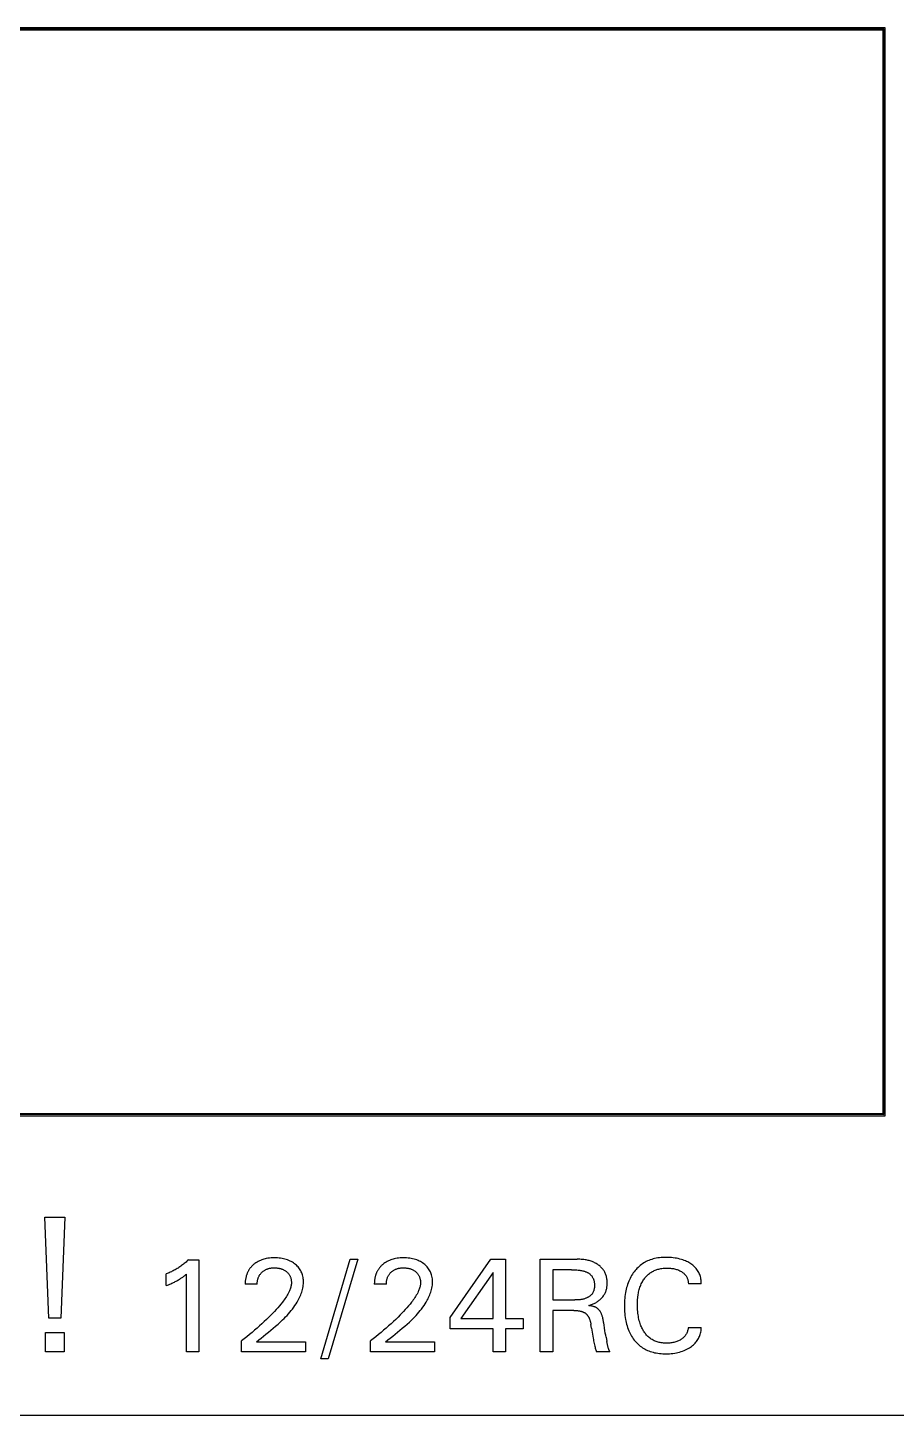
# Model space of a CAD drawing. Extents: x 0 to 420, y 0 to 297.
# Drawn here: x 156.51 to 177.11, y 186.17 to 219.07 of the extents above; entities that cross this region are included whole.
import ezdxf

# ---------------------------------------------------------------- set-up
doc = ezdxf.new("R2010")
doc.units = 0
doc.header["$LTSCALE"] = 23.1
doc.layers.add('10000_FRONT', color=7, linetype='CONTINUOUS')

msp = doc.modelspace()

# ---------------------------------------------------------------- linework, layer by layer
at = {"layer": '10000_FRONT', "color": 7, "linetype": 'CONTINUOUS'}
for p, q in [((176.848, 219.073), (143.848, 219.073)), ((143.877, 219.044), (176.819, 219.044)), ((143.898, 219.023), (176.798, 219.023)), ((176.798, 219.023), (176.819, 219.044)), ((176.798, 219.023), (176.798, 193.323)), ((176.819, 219.044), (176.819, 193.302)), ((176.848, 193.273), (176.848, 219.073)), ((143.848, 193.273), (176.848, 193.273)), ((176.819, 193.302), (143.877, 193.302)), ((176.798, 193.323), (143.898, 193.323)), ((176.798, 193.323), (176.819, 193.302)), ((157.01, 188.476), (156.915, 190.873)), ((156.915, 190.873), (157.391, 190.873)), ((157.391, 190.873), (157.296, 188.476)), ((160.305, 189.842), (160.286, 189.824)), ((160.325, 189.86), (160.305, 189.842)), ((160.325, 189.86), (160.574, 189.86)), ((160.574, 189.86), (160.574, 187.673)), ((162.007, 189.835), (161.978, 189.82)), ((162.034, 189.846), (162.007, 189.835)), ((162.061, 189.857), (162.034, 189.846)), ((162.088, 189.866), (162.061, 189.857)), ((162.115, 189.874), (162.088, 189.866)), ((162.143, 189.882), (162.115, 189.874)), ((162.171, 189.888), (162.143, 189.882)), ((162.209, 189.894), (162.171, 189.888)), ((162.247, 189.899), (162.209, 189.894)), ((162.285, 189.903), (162.247, 189.899)), ((162.323, 189.905), (162.285, 189.903)), ((162.361, 189.905), (162.323, 189.905)), ((162.398, 189.905), (162.361, 189.905)), ((162.435, 189.903), (162.398, 189.905)), ((162.472, 189.9), (162.435, 189.903)), ((162.509, 189.896), (162.472, 189.9)), ((162.546, 189.89), (162.509, 189.896)), ((162.579, 189.883), (162.546, 189.89)), ((162.612, 189.875), (162.579, 189.883)), ((162.644, 189.866), (162.612, 189.875)), ((162.675, 189.855), (162.644, 189.866)), ((162.707, 189.843), (162.675, 189.855)), ((162.735, 189.83), (162.707, 189.843)), ((163.462, 187.507), (164.162, 189.873)), ((164.339, 189.873), (163.639, 187.507)), ((164.162, 189.873), (164.339, 189.873)), ((165.07, 189.835), (165.04, 189.82)), ((165.096, 189.846), (165.07, 189.835)), ((165.123, 189.857), (165.096, 189.846)), ((165.15, 189.866), (165.123, 189.857)), ((165.177, 189.874), (165.15, 189.866)), ((165.205, 189.882), (165.177, 189.874)), ((165.233, 189.888), (165.205, 189.882)), ((165.271, 189.894), (165.233, 189.888)), ((165.309, 189.899), (165.271, 189.894)), ((165.347, 189.903), (165.309, 189.899)), ((165.385, 189.905), (165.347, 189.903)), ((165.423, 189.905), (165.385, 189.905)), ((165.46, 189.905), (165.423, 189.905)), ((165.498, 189.903), (165.46, 189.905)), ((165.535, 189.9), (165.498, 189.903)), ((165.572, 189.896), (165.535, 189.9)), ((165.608, 189.89), (165.572, 189.896)), ((165.641, 189.883), (165.608, 189.89)), ((165.674, 189.875), (165.641, 189.883)), ((165.706, 189.866), (165.674, 189.875)), ((165.738, 189.855), (165.706, 189.866)), ((165.769, 189.843), (165.738, 189.855)), ((165.798, 189.83), (165.769, 189.843)), ((166.53, 188.488), (167.5, 189.873)), ((167.5, 189.873), (167.848, 189.873)), ((167.848, 189.873), (167.848, 188.463)), ((168.666, 187.673), (168.666, 189.873)), ((168.666, 189.873), (169.542, 189.873)), ((169.574, 189.872), (169.542, 189.873)), ((169.606, 189.871), (169.574, 189.872)), ((169.638, 189.869), (169.606, 189.871)), ((169.669, 189.867), (169.638, 189.869)), ((169.701, 189.863), (169.669, 189.867)), ((169.732, 189.859), (169.701, 189.863)), ((169.756, 189.855), (169.732, 189.859)), ((169.78, 189.85), (169.756, 189.855)), ((169.804, 189.845), (169.78, 189.85)), ((169.827, 189.839), (169.804, 189.845)), ((169.851, 189.832), (169.827, 189.839)), ((171.247, 189.846), (171.215, 189.832)), ((171.279, 189.858), (171.247, 189.846)), ((171.312, 189.869), (171.279, 189.858)), ((171.345, 189.879), (171.312, 189.869)), ((171.382, 189.888), (171.345, 189.879)), ((171.42, 189.896), (171.382, 189.888)), ((171.458, 189.902), (171.42, 189.896)), ((171.496, 189.907), (171.458, 189.902)), ((171.534, 189.911), (171.496, 189.907)), ((171.572, 189.914), (171.534, 189.911)), ((171.611, 189.916), (171.572, 189.914)), ((171.649, 189.916), (171.611, 189.916)), ((171.692, 189.916), (171.649, 189.916)), ((171.736, 189.914), (171.692, 189.916)), ((171.779, 189.911), (171.736, 189.914)), ((171.822, 189.907), (171.779, 189.911)), ((171.865, 189.901), (171.822, 189.907)), ((171.903, 189.894), (171.865, 189.901)), ((171.941, 189.887), (171.903, 189.894)), ((171.979, 189.877), (171.941, 189.887)), ((172.017, 189.867), (171.979, 189.877)), ((172.054, 189.855), (172.017, 189.867)), ((172.083, 189.844), (172.054, 189.855)), ((172.111, 189.833), (172.083, 189.844)), ((159.822, 189.532), (159.798, 189.522)), ((159.798, 189.247), (159.798, 189.522)), ((159.846, 189.542), (159.822, 189.532)), ((159.87, 189.552), (159.846, 189.542)), ((159.894, 189.563), (159.87, 189.552)), ((159.918, 189.574), (159.894, 189.563)), ((159.941, 189.586), (159.918, 189.574)), ((159.965, 189.598), (159.941, 189.586)), ((159.988, 189.611), (159.965, 189.598)), ((160.011, 189.624), (159.988, 189.611)), ((160.033, 189.637), (160.011, 189.624)), ((160.055, 189.65), (160.033, 189.637)), ((160.078, 189.664), (160.055, 189.65)), ((160.099, 189.679), (160.078, 189.664)), ((160.121, 189.693), (160.099, 189.679)), ((160.142, 189.708), (160.121, 189.693)), ((160.163, 189.724), (160.142, 189.708)), ((160.185, 189.739), (160.163, 189.724)), ((160.205, 189.756), (160.185, 189.739)), ((160.226, 189.772), (160.205, 189.756)), ((160.246, 189.789), (160.226, 189.772)), ((160.266, 189.806), (160.246, 189.789)), ((160.248, 189.495), (160.264, 189.507)), ((160.264, 189.507), (160.279, 189.52)), ((160.286, 189.824), (160.266, 189.806)), ((160.279, 187.673), (160.279, 189.52)), ((161.705, 189.504), (161.7, 189.491)), ((161.709, 189.518), (161.705, 189.504)), ((161.714, 189.531), (161.709, 189.518)), ((161.72, 189.544), (161.714, 189.531)), ((161.725, 189.557), (161.72, 189.544)), ((161.731, 189.57), (161.725, 189.557)), ((161.738, 189.583), (161.731, 189.57)), ((161.745, 189.595), (161.738, 189.583)), ((161.752, 189.607), (161.745, 189.595)), ((161.759, 189.62), (161.752, 189.607)), ((161.767, 189.631), (161.759, 189.62)), ((161.774, 189.643), (161.767, 189.631)), ((161.783, 189.654), (161.774, 189.643)), ((161.791, 189.665), (161.783, 189.654)), ((161.8, 189.676), (161.791, 189.665)), ((161.809, 189.687), (161.8, 189.676)), ((161.819, 189.698), (161.809, 189.687)), ((161.829, 189.708), (161.819, 189.698)), ((161.838, 189.718), (161.829, 189.708)), ((161.849, 189.728), (161.838, 189.718)), ((161.859, 189.737), (161.849, 189.728)), ((161.87, 189.746), (161.859, 189.737)), ((161.878, 189.753), (161.87, 189.746)), ((161.887, 189.76), (161.878, 189.753)), ((161.895, 189.767), (161.887, 189.76)), ((161.922, 189.786), (161.895, 189.767)), ((161.95, 189.804), (161.922, 189.786)), ((161.978, 189.82), (161.95, 189.804)), ((162.012, 189.498), (162.02, 189.51)), ((162.02, 189.51), (162.029, 189.521)), ((162.029, 189.521), (162.038, 189.533)), ((162.038, 189.533), (162.047, 189.544)), ((162.047, 189.544), (162.057, 189.554)), ((162.057, 189.554), (162.067, 189.564)), ((162.067, 189.564), (162.078, 189.574)), ((162.078, 189.574), (162.089, 189.583)), ((162.089, 189.583), (162.1, 189.592)), ((162.1, 189.592), (162.112, 189.6)), ((162.112, 189.6), (162.124, 189.608)), ((162.124, 189.608), (162.137, 189.615)), ((162.137, 189.615), (162.149, 189.622)), ((162.149, 189.622), (162.163, 189.629)), ((162.163, 189.629), (162.176, 189.635)), ((162.176, 189.635), (162.19, 189.64)), ((162.19, 189.64), (162.204, 189.645)), ((162.204, 189.645), (162.218, 189.649)), ((162.218, 189.649), (162.233, 189.653)), ((162.233, 189.653), (162.247, 189.657)), ((162.247, 189.657), (162.263, 189.66)), ((162.263, 189.66), (162.279, 189.663)), ((162.279, 189.663), (162.296, 189.665)), ((162.296, 189.665), (162.312, 189.666)), ((162.312, 189.666), (162.328, 189.668)), ((162.328, 189.668), (162.345, 189.668)), ((162.345, 189.668), (162.361, 189.668)), ((162.361, 189.668), (162.379, 189.668)), ((162.379, 189.668), (162.398, 189.667)), ((162.398, 189.667), (162.417, 189.666)), ((162.417, 189.666), (162.435, 189.664)), ((162.435, 189.664), (162.453, 189.662)), ((162.453, 189.662), (162.472, 189.659)), ((162.472, 189.659), (162.486, 189.656)), ((162.486, 189.656), (162.5, 189.652)), ((162.5, 189.652), (162.514, 189.649)), ((162.514, 189.649), (162.527, 189.644)), ((162.527, 189.644), (162.541, 189.64)), ((162.541, 189.64), (162.554, 189.635)), ((162.554, 189.635), (162.567, 189.629)), ((162.567, 189.629), (162.582, 189.622)), ((162.582, 189.622), (162.596, 189.615)), ((162.596, 189.615), (162.609, 189.607)), ((162.609, 189.607), (162.622, 189.598)), ((162.622, 189.598), (162.635, 189.589)), ((162.635, 189.589), (162.648, 189.58)), ((162.648, 189.58), (162.658, 189.57)), ((162.658, 189.57), (162.669, 189.561)), ((162.669, 189.561), (162.679, 189.551)), ((162.679, 189.551), (162.688, 189.541)), ((162.688, 189.541), (162.697, 189.53)), ((162.697, 189.53), (162.706, 189.519)), ((162.706, 189.519), (162.714, 189.507)), ((162.714, 189.507), (162.721, 189.495)), ((162.763, 189.816), (162.735, 189.83)), ((162.791, 189.8), (162.763, 189.816)), ((162.817, 189.783), (162.791, 189.8)), ((162.843, 189.765), (162.817, 189.783)), ((162.864, 189.748), (162.843, 189.765)), ((162.885, 189.73), (162.864, 189.748)), ((162.905, 189.71), (162.885, 189.73)), ((162.924, 189.69), (162.905, 189.71)), ((162.942, 189.669), (162.924, 189.69)), ((162.959, 189.647), (162.942, 189.669)), ((162.974, 189.624), (162.959, 189.647)), ((162.987, 189.6), (162.974, 189.624)), ((163, 189.576), (162.987, 189.6)), ((163.01, 189.551), (163, 189.576)), ((163.02, 189.525), (163.01, 189.551)), ((163.028, 189.499), (163.02, 189.525)), ((164.767, 189.504), (164.762, 189.491)), ((164.772, 189.518), (164.767, 189.504)), ((164.777, 189.531), (164.772, 189.518)), ((164.782, 189.544), (164.777, 189.531)), ((164.788, 189.557), (164.782, 189.544)), ((164.794, 189.57), (164.788, 189.557)), ((164.8, 189.583), (164.794, 189.57)), ((164.807, 189.595), (164.8, 189.583)), ((164.814, 189.607), (164.807, 189.595)), ((164.821, 189.62), (164.814, 189.607)), ((164.829, 189.631), (164.821, 189.62)), ((164.837, 189.643), (164.829, 189.631)), ((164.845, 189.654), (164.837, 189.643)), ((164.854, 189.665), (164.845, 189.654)), ((164.862, 189.676), (164.854, 189.665)), ((164.872, 189.687), (164.862, 189.676)), ((164.881, 189.698), (164.872, 189.687)), ((164.891, 189.708), (164.881, 189.698)), ((164.901, 189.718), (164.891, 189.708)), ((164.911, 189.728), (164.901, 189.718)), ((164.921, 189.737), (164.911, 189.728)), ((164.932, 189.746), (164.921, 189.737)), ((164.94, 189.753), (164.932, 189.746)), ((164.949, 189.76), (164.94, 189.753)), ((164.958, 189.767), (164.949, 189.76)), ((164.984, 189.786), (164.958, 189.767)), ((165.012, 189.804), (164.984, 189.786)), ((165.04, 189.82), (165.012, 189.804)), ((165.075, 189.498), (165.083, 189.51)), ((165.083, 189.51), (165.091, 189.521)), ((165.091, 189.521), (165.1, 189.533)), ((165.1, 189.533), (165.109, 189.544)), ((165.109, 189.544), (165.119, 189.554)), ((165.119, 189.554), (165.129, 189.564)), ((165.129, 189.564), (165.14, 189.574)), ((165.14, 189.574), (165.151, 189.583)), ((165.151, 189.583), (165.162, 189.592)), ((165.162, 189.592), (165.174, 189.6)), ((165.174, 189.6), (165.186, 189.608)), ((165.186, 189.608), (165.199, 189.615)), ((165.199, 189.615), (165.211, 189.622)), ((165.211, 189.622), (165.225, 189.629)), ((165.225, 189.629), (165.238, 189.635)), ((165.238, 189.635), (165.252, 189.64)), ((165.252, 189.64), (165.266, 189.645)), ((165.266, 189.645), (165.281, 189.649)), ((165.281, 189.649), (165.295, 189.653)), ((165.295, 189.653), (165.309, 189.657)), ((165.309, 189.657), (165.325, 189.66)), ((165.325, 189.66), (165.342, 189.663)), ((165.342, 189.663), (165.358, 189.665)), ((165.358, 189.665), (165.374, 189.666)), ((165.374, 189.666), (165.39, 189.668)), ((165.39, 189.668), (165.407, 189.668)), ((165.407, 189.668), (165.423, 189.668)), ((165.423, 189.668), (165.442, 189.668)), ((165.442, 189.668), (165.46, 189.667)), ((165.46, 189.667), (165.479, 189.666)), ((165.479, 189.666), (165.497, 189.664)), ((165.497, 189.664), (165.516, 189.662)), ((165.516, 189.662), (165.534, 189.659)), ((165.534, 189.659), (165.548, 189.656)), ((165.548, 189.656), (165.562, 189.652)), ((165.562, 189.652), (165.576, 189.649)), ((165.576, 189.649), (165.59, 189.644)), ((165.59, 189.644), (165.603, 189.64)), ((165.603, 189.64), (165.616, 189.635)), ((165.616, 189.635), (165.63, 189.629)), ((165.63, 189.629), (165.644, 189.622)), ((165.644, 189.622), (165.658, 189.615)), ((165.658, 189.615), (165.671, 189.607)), ((165.671, 189.607), (165.685, 189.598)), ((165.685, 189.598), (165.698, 189.589)), ((165.698, 189.589), (165.71, 189.58)), ((165.71, 189.58), (165.721, 189.57)), ((165.721, 189.57), (165.731, 189.561)), ((165.731, 189.561), (165.741, 189.551)), ((165.741, 189.551), (165.75, 189.541)), ((165.75, 189.541), (165.759, 189.53)), ((165.759, 189.53), (165.768, 189.519)), ((165.768, 189.519), (165.776, 189.507)), ((165.776, 189.507), (165.783, 189.495)), ((165.826, 189.816), (165.798, 189.83)), ((165.853, 189.8), (165.826, 189.816)), ((165.879, 189.783), (165.853, 189.8)), ((165.905, 189.765), (165.879, 189.783)), ((165.927, 189.748), (165.905, 189.765)), ((165.948, 189.73), (165.927, 189.748)), ((165.968, 189.71), (165.948, 189.73)), ((165.987, 189.69), (165.968, 189.71)), ((166.004, 189.669), (165.987, 189.69)), ((166.021, 189.647), (166.004, 189.669)), ((166.036, 189.624), (166.021, 189.647)), ((166.049, 189.6), (166.036, 189.624)), ((166.062, 189.576), (166.049, 189.6)), ((166.073, 189.551), (166.062, 189.576)), ((166.082, 189.525), (166.073, 189.551)), ((166.091, 189.499), (166.082, 189.525)), ((167.553, 189.559), (166.787, 188.463)), ((167.553, 188.463), (167.553, 189.559)), ((168.967, 189.623), (168.967, 188.908)), ((169.411, 189.623), (168.967, 189.623)), ((169.411, 189.623), (169.437, 189.623)), ((169.437, 189.623), (169.463, 189.623)), ((169.463, 189.623), (169.488, 189.622)), ((169.488, 189.622), (169.514, 189.62)), ((169.514, 189.62), (169.539, 189.618)), ((169.539, 189.618), (169.565, 189.616)), ((169.565, 189.616), (169.586, 189.614)), ((169.586, 189.614), (169.607, 189.611)), ((169.607, 189.611), (169.627, 189.608)), ((169.627, 189.608), (169.648, 189.604)), ((169.648, 189.604), (169.669, 189.6)), ((169.669, 189.6), (169.689, 189.595)), ((169.689, 189.595), (169.704, 189.591)), ((169.704, 189.591), (169.718, 189.587)), ((169.718, 189.587), (169.732, 189.582)), ((169.732, 189.582), (169.745, 189.577)), ((169.745, 189.577), (169.759, 189.572)), ((169.759, 189.572), (169.772, 189.566)), ((169.772, 189.566), (169.786, 189.559)), ((169.786, 189.559), (169.797, 189.553)), ((169.797, 189.553), (169.809, 189.546)), ((169.809, 189.546), (169.82, 189.539)), ((169.82, 189.539), (169.831, 189.531)), ((169.831, 189.531), (169.842, 189.523)), ((169.842, 189.523), (169.852, 189.514)), ((169.874, 189.825), (169.851, 189.832)), ((169.852, 189.514), (169.862, 189.505)), ((169.862, 189.505), (169.871, 189.495)), ((169.897, 189.817), (169.874, 189.825)), ((169.917, 189.809), (169.897, 189.817)), ((169.938, 189.8), (169.917, 189.809)), ((169.958, 189.79), (169.938, 189.8)), ((169.978, 189.78), (169.958, 189.79)), ((169.997, 189.77), (169.978, 189.78)), ((170.016, 189.758), (169.997, 189.77)), ((170.035, 189.746), (170.016, 189.758)), ((170.052, 189.734), (170.035, 189.746)), ((170.069, 189.722), (170.052, 189.734)), ((170.086, 189.708), (170.069, 189.722)), ((170.101, 189.694), (170.086, 189.708)), ((170.117, 189.68), (170.101, 189.694)), ((170.131, 189.664), (170.117, 189.68)), ((170.145, 189.648), (170.131, 189.664)), ((170.158, 189.632), (170.145, 189.648)), ((170.17, 189.615), (170.158, 189.632)), ((170.181, 189.598), (170.17, 189.615)), ((170.192, 189.58), (170.181, 189.598)), ((170.201, 189.562), (170.192, 189.58)), ((170.21, 189.544), (170.201, 189.562)), ((170.218, 189.525), (170.21, 189.544)), ((170.226, 189.505), (170.218, 189.525)), ((170.232, 189.486), (170.226, 189.505)), ((170.853, 189.516), (170.834, 189.484)), ((170.874, 189.546), (170.853, 189.516)), ((170.896, 189.576), (170.874, 189.546)), ((170.917, 189.603), (170.896, 189.576)), ((170.94, 189.629), (170.917, 189.603)), ((170.963, 189.655), (170.94, 189.629)), ((170.987, 189.679), (170.963, 189.655)), ((171.012, 189.702), (170.987, 189.679)), ((171.039, 189.724), (171.012, 189.702)), ((171.066, 189.745), (171.039, 189.724)), ((171.094, 189.765), (171.066, 189.745)), ((171.123, 189.784), (171.094, 189.765)), ((171.153, 189.801), (171.123, 189.784)), ((171.183, 189.817), (171.153, 189.801)), ((171.215, 189.832), (171.183, 189.817)), ((171.206, 189.489), (171.222, 189.505)), ((171.222, 189.505), (171.239, 189.52)), ((171.239, 189.52), (171.257, 189.534)), ((171.257, 189.534), (171.275, 189.547)), ((171.275, 189.547), (171.293, 189.56)), ((171.293, 189.56), (171.312, 189.572)), ((171.312, 189.572), (171.332, 189.583)), ((171.332, 189.583), (171.352, 189.593)), ((171.352, 189.593), (171.372, 189.603)), ((171.372, 189.603), (171.393, 189.611)), ((171.393, 189.611), (171.414, 189.62)), ((171.414, 189.62), (171.436, 189.627)), ((171.436, 189.627), (171.457, 189.633)), ((171.457, 189.633), (171.481, 189.64)), ((171.481, 189.64), (171.506, 189.645)), ((171.506, 189.645), (171.53, 189.65)), ((171.53, 189.65), (171.555, 189.654)), ((171.555, 189.654), (171.58, 189.657)), ((171.58, 189.657), (171.605, 189.659)), ((171.605, 189.659), (171.63, 189.661)), ((171.63, 189.661), (171.655, 189.662)), ((171.655, 189.662), (171.68, 189.662)), ((171.68, 189.662), (171.706, 189.662)), ((171.706, 189.662), (171.731, 189.661)), ((171.731, 189.661), (171.756, 189.659)), ((171.756, 189.659), (171.782, 189.656)), ((171.782, 189.656), (171.807, 189.653)), ((171.807, 189.653), (171.83, 189.649)), ((171.83, 189.649), (171.852, 189.644)), ((171.852, 189.644), (171.875, 189.639)), ((171.875, 189.639), (171.897, 189.632)), ((171.897, 189.632), (171.919, 189.625)), ((171.919, 189.625), (171.939, 189.617)), ((171.939, 189.617), (171.959, 189.609)), ((171.959, 189.609), (171.979, 189.599)), ((171.979, 189.599), (171.998, 189.589)), ((171.998, 189.589), (172.017, 189.578)), ((172.017, 189.578), (172.031, 189.569)), ((172.031, 189.569), (172.045, 189.559)), ((172.045, 189.559), (172.059, 189.549)), ((172.059, 189.549), (172.072, 189.538)), ((172.072, 189.538), (172.085, 189.526)), ((172.085, 189.526), (172.097, 189.514)), ((172.097, 189.514), (172.108, 189.502)), ((172.138, 189.821), (172.111, 189.833)), ((172.165, 189.807), (172.138, 189.821)), ((172.192, 189.793), (172.165, 189.807)), ((172.218, 189.778), (172.192, 189.793)), ((172.242, 189.762), (172.218, 189.778)), ((172.265, 189.746), (172.242, 189.762)), ((172.288, 189.728), (172.265, 189.746)), ((172.31, 189.71), (172.288, 189.728)), ((172.33, 189.691), (172.31, 189.71)), ((172.35, 189.671), (172.33, 189.691)), ((172.369, 189.649), (172.35, 189.671)), ((172.385, 189.628), (172.369, 189.649)), ((172.4, 189.606), (172.385, 189.628)), ((172.414, 189.584), (172.4, 189.606)), ((172.427, 189.56), (172.414, 189.584)), ((172.439, 189.536), (172.427, 189.56)), ((172.45, 189.512), (172.439, 189.536)), ((172.459, 189.487), (172.45, 189.512)), ((159.798, 189.247), (159.825, 189.258)), ((159.825, 189.258), (159.852, 189.269)), ((159.852, 189.269), (159.879, 189.281)), ((159.879, 189.281), (159.906, 189.292)), ((159.906, 189.292), (159.933, 189.304)), ((159.933, 189.304), (159.952, 189.313)), ((159.952, 189.313), (159.972, 189.322)), ((159.972, 189.322), (159.991, 189.332)), ((159.991, 189.332), (160.011, 189.342)), ((160.011, 189.342), (160.03, 189.352)), ((160.03, 189.352), (160.049, 189.362)), ((160.049, 189.362), (160.069, 189.373)), ((160.069, 189.373), (160.089, 189.384)), ((160.089, 189.384), (160.108, 189.396)), ((160.108, 189.396), (160.128, 189.408)), ((160.128, 189.408), (160.147, 189.421)), ((160.147, 189.421), (160.161, 189.43)), ((160.161, 189.43), (160.174, 189.439)), ((160.174, 189.439), (160.188, 189.449)), ((160.188, 189.449), (160.203, 189.46)), ((160.203, 189.46), (160.217, 189.471)), ((160.217, 189.471), (160.232, 189.482)), ((160.232, 189.482), (160.248, 189.495)), ((161.671, 189.325), (161.67, 189.309)), ((161.67, 189.309), (161.67, 189.294)), ((161.67, 189.294), (161.67, 189.279)), ((161.955, 189.279), (161.67, 189.279)), ((161.672, 189.341), (161.671, 189.325)), ((161.673, 189.356), (161.672, 189.341)), ((161.675, 189.372), (161.673, 189.356)), ((161.677, 189.387), (161.675, 189.372)), ((161.679, 189.402), (161.677, 189.387)), ((161.682, 189.418), (161.679, 189.402)), ((161.685, 189.433), (161.682, 189.418)), ((161.689, 189.448), (161.685, 189.433)), ((161.692, 189.464), (161.689, 189.448)), ((161.696, 189.477), (161.692, 189.464)), ((161.7, 189.491), (161.696, 189.477)), ((161.955, 189.279), (161.956, 189.295)), ((161.956, 189.311), (161.957, 189.327)), ((161.956, 189.295), (161.956, 189.311)), ((161.957, 189.327), (161.959, 189.343)), ((161.959, 189.343), (161.961, 189.359)), ((161.961, 189.359), (161.964, 189.375)), ((161.964, 189.375), (161.968, 189.391)), ((161.968, 189.391), (161.972, 189.405)), ((161.972, 189.405), (161.976, 189.419)), ((161.976, 189.419), (161.981, 189.433)), ((161.981, 189.433), (161.986, 189.446)), ((161.986, 189.446), (161.992, 189.46)), ((161.992, 189.46), (161.998, 189.473)), ((161.998, 189.473), (162.005, 189.486)), ((162.005, 189.486), (162.012, 189.498)), ((162.721, 189.495), (162.728, 189.483)), ((162.728, 189.483), (162.734, 189.47)), ((162.734, 189.47), (162.74, 189.457)), ((162.744, 189.185), (162.737, 189.165)), ((162.74, 189.457), (162.745, 189.444)), ((162.75, 189.206), (162.744, 189.185)), ((162.745, 189.444), (162.749, 189.431)), ((162.749, 189.431), (162.753, 189.417)), ((162.755, 189.226), (162.75, 189.206)), ((162.753, 189.417), (162.757, 189.402)), ((162.76, 189.247), (162.755, 189.226)), ((162.757, 189.402), (162.76, 189.387)), ((162.76, 189.387), (162.763, 189.372)), ((162.763, 189.268), (162.76, 189.247)), ((162.763, 189.372), (162.764, 189.356)), ((162.765, 189.289), (162.763, 189.268)), ((162.764, 189.356), (162.766, 189.341)), ((162.766, 189.31), (162.765, 189.289)), ((162.766, 189.341), (162.766, 189.325)), ((162.766, 189.325), (162.766, 189.31)), ((163.036, 189.47), (163.028, 189.499)), ((163.029, 189.155), (163.037, 189.188)), ((163.042, 189.441), (163.036, 189.47)), ((163.037, 189.188), (163.043, 189.222)), ((163.047, 189.411), (163.042, 189.441)), ((163.043, 189.222), (163.047, 189.255)), ((163.05, 189.382), (163.047, 189.411)), ((163.047, 189.255), (163.05, 189.289)), ((163.051, 189.352), (163.05, 189.382)), ((163.05, 189.289), (163.052, 189.322)), ((163.052, 189.322), (163.051, 189.352)), ((164.733, 189.309), (164.732, 189.294)), ((164.732, 189.294), (164.732, 189.279)), ((165.018, 189.279), (164.732, 189.279)), ((164.734, 189.341), (164.733, 189.325)), ((164.733, 189.325), (164.733, 189.309)), ((164.736, 189.356), (164.734, 189.341)), ((164.737, 189.372), (164.736, 189.356)), ((164.739, 189.387), (164.737, 189.372)), ((164.742, 189.402), (164.739, 189.387)), ((164.744, 189.418), (164.742, 189.402)), ((164.747, 189.433), (164.744, 189.418)), ((164.751, 189.448), (164.747, 189.433)), ((164.755, 189.464), (164.751, 189.448)), ((164.758, 189.477), (164.755, 189.464)), ((164.762, 189.491), (164.758, 189.477)), ((165.018, 189.311), (165.02, 189.327)), ((165.018, 189.295), (165.018, 189.311)), ((165.018, 189.279), (165.018, 189.295)), ((165.02, 189.327), (165.021, 189.343)), ((165.021, 189.343), (165.024, 189.359)), ((165.024, 189.359), (165.027, 189.375)), ((165.027, 189.375), (165.03, 189.391)), ((165.03, 189.391), (165.034, 189.405)), ((165.034, 189.405), (165.038, 189.419)), ((165.038, 189.419), (165.043, 189.433)), ((165.043, 189.433), (165.048, 189.446)), ((165.048, 189.446), (165.054, 189.46)), ((165.054, 189.46), (165.06, 189.473)), ((165.06, 189.473), (165.067, 189.486)), ((165.067, 189.486), (165.075, 189.498)), ((165.783, 189.495), (165.79, 189.483)), ((165.79, 189.483), (165.796, 189.47)), ((165.796, 189.47), (165.802, 189.457)), ((165.806, 189.185), (165.799, 189.165)), ((165.802, 189.457), (165.807, 189.444)), ((165.812, 189.206), (165.806, 189.185)), ((165.807, 189.444), (165.811, 189.431)), ((165.811, 189.431), (165.815, 189.417)), ((165.817, 189.226), (165.812, 189.206)), ((165.815, 189.417), (165.819, 189.402)), ((165.822, 189.247), (165.817, 189.226)), ((165.819, 189.402), (165.822, 189.387)), ((165.822, 189.387), (165.825, 189.372)), ((165.825, 189.268), (165.822, 189.247)), ((165.825, 189.372), (165.827, 189.356)), ((165.827, 189.289), (165.825, 189.268)), ((165.827, 189.356), (165.828, 189.341)), ((165.828, 189.31), (165.827, 189.289)), ((165.828, 189.341), (165.829, 189.325)), ((165.829, 189.325), (165.828, 189.31)), ((166.098, 189.47), (166.091, 189.499)), ((166.091, 189.155), (166.099, 189.188)), ((166.104, 189.441), (166.098, 189.47)), ((166.099, 189.188), (166.105, 189.222)), ((166.109, 189.411), (166.104, 189.441)), ((166.105, 189.222), (166.109, 189.255)), ((166.112, 189.382), (166.109, 189.411)), ((166.109, 189.255), (166.112, 189.289)), ((166.114, 189.352), (166.112, 189.382)), ((166.112, 189.289), (166.114, 189.322)), ((166.114, 189.322), (166.114, 189.352)), ((169.871, 189.495), (169.88, 189.485)), ((169.88, 189.485), (169.888, 189.475)), ((169.888, 189.475), (169.896, 189.464)), ((169.896, 189.464), (169.903, 189.453)), ((169.903, 189.453), (169.91, 189.442)), ((169.91, 189.442), (169.916, 189.43)), ((169.916, 189.43), (169.922, 189.418)), ((169.922, 189.418), (169.928, 189.406)), ((169.928, 189.406), (169.932, 189.394)), ((169.932, 189.394), (169.937, 189.381)), ((169.937, 189.381), (169.941, 189.367)), ((169.941, 189.367), (169.945, 189.352)), ((169.945, 189.352), (169.948, 189.338)), ((169.948, 189.338), (169.951, 189.323)), ((169.951, 189.185), (169.949, 189.172)), ((169.951, 189.323), (169.953, 189.308)), ((169.952, 189.197), (169.951, 189.185)), ((169.954, 189.21), (169.952, 189.197)), ((169.953, 189.308), (169.954, 189.293)), ((169.954, 189.293), (169.955, 189.278)), ((169.955, 189.222), (169.954, 189.21)), ((169.955, 189.278), (169.956, 189.263)), ((169.956, 189.247), (169.955, 189.235)), ((169.955, 189.235), (169.955, 189.222)), ((169.956, 189.263), (169.956, 189.247)), ((170.238, 189.464), (170.232, 189.486)), ((170.243, 189.442), (170.238, 189.464)), ((170.239, 189.162), (170.244, 189.182)), ((170.248, 189.42), (170.243, 189.442)), ((170.244, 189.182), (170.248, 189.203)), ((170.251, 189.398), (170.248, 189.42)), ((170.248, 189.203), (170.251, 189.224)), ((170.253, 189.376), (170.251, 189.398)), ((170.251, 189.224), (170.254, 189.245)), ((170.255, 189.353), (170.253, 189.376)), ((170.254, 189.245), (170.255, 189.266)), ((170.256, 189.331), (170.255, 189.353)), ((170.255, 189.266), (170.256, 189.287)), ((170.257, 189.308), (170.256, 189.331)), ((170.256, 189.287), (170.257, 189.308)), ((170.716, 189.199), (170.707, 189.159)), ((170.727, 189.237), (170.716, 189.199)), ((170.739, 189.276), (170.727, 189.237)), ((170.753, 189.314), (170.739, 189.276)), ((170.768, 189.352), (170.753, 189.314)), ((170.782, 189.386), (170.768, 189.352)), ((170.798, 189.419), (170.782, 189.386)), ((170.815, 189.452), (170.798, 189.419)), ((170.834, 189.484), (170.815, 189.452)), ((171.017, 189.151), (171.025, 189.18)), ((171.025, 189.18), (171.034, 189.208)), ((171.034, 189.208), (171.044, 189.236)), ((171.044, 189.236), (171.055, 189.261)), ((171.055, 189.261), (171.065, 189.286)), ((171.065, 189.286), (171.077, 189.311)), ((171.077, 189.311), (171.09, 189.335)), ((171.09, 189.335), (171.103, 189.358)), ((171.103, 189.358), (171.118, 189.381)), ((171.118, 189.381), (171.133, 189.403)), ((171.133, 189.403), (171.146, 189.422)), ((171.146, 189.422), (171.16, 189.439)), ((171.16, 189.439), (171.175, 189.456)), ((171.175, 189.456), (171.19, 189.473)), ((171.19, 189.473), (171.206, 189.489)), ((172.108, 189.502), (172.118, 189.489)), ((172.118, 189.489), (172.127, 189.476)), ((172.127, 189.476), (172.135, 189.463)), ((172.135, 189.463), (172.143, 189.449)), ((172.143, 189.449), (172.15, 189.435)), ((172.15, 189.435), (172.157, 189.42)), ((172.157, 189.42), (172.162, 189.405)), ((172.162, 189.405), (172.168, 189.389)), ((172.168, 189.389), (172.172, 189.373)), ((172.172, 189.373), (172.176, 189.357)), ((172.176, 189.357), (172.178, 189.34)), ((172.178, 189.34), (172.18, 189.323)), ((172.18, 189.323), (172.181, 189.306)), ((172.181, 189.306), (172.181, 189.29)), ((172.489, 189.29), (172.181, 189.29)), ((172.468, 189.459), (172.459, 189.487)), ((172.475, 189.431), (172.468, 189.459)), ((172.481, 189.403), (172.475, 189.431)), ((172.485, 189.375), (172.481, 189.403)), ((172.488, 189.347), (172.485, 189.375)), ((172.489, 189.318), (172.488, 189.347)), ((172.489, 189.29), (172.489, 189.318)), ((162.553, 188.853), (162.517, 188.808)), ((162.573, 188.88), (162.553, 188.853)), ((162.593, 188.906), (162.573, 188.88)), ((162.612, 188.933), (162.593, 188.906)), ((162.631, 188.961), (162.612, 188.933)), ((162.649, 188.989), (162.631, 188.961)), ((162.666, 189.017), (162.649, 188.989)), ((162.683, 189.046), (162.666, 189.017)), ((162.698, 189.076), (162.683, 189.046)), ((162.713, 189.106), (162.698, 189.076)), ((162.722, 189.125), (162.713, 189.106)), ((162.73, 189.145), (162.722, 189.125)), ((162.737, 189.165), (162.73, 189.145)), ((162.877, 188.815), (162.903, 188.858)), ((162.903, 188.858), (162.928, 188.902)), ((162.928, 188.902), (162.944, 188.933)), ((162.944, 188.933), (162.959, 188.963)), ((162.959, 188.963), (162.973, 188.994)), ((162.973, 188.994), (162.986, 189.026)), ((162.986, 189.026), (162.999, 189.058)), ((162.999, 189.058), (163.01, 189.09)), ((163.01, 189.09), (163.02, 189.123)), ((163.02, 189.123), (163.029, 189.155)), ((165.615, 188.853), (165.579, 188.808)), ((165.635, 188.88), (165.615, 188.853)), ((165.655, 188.906), (165.635, 188.88)), ((165.674, 188.933), (165.655, 188.906)), ((165.693, 188.961), (165.674, 188.933)), ((165.711, 188.989), (165.693, 188.961)), ((165.729, 189.017), (165.711, 188.989)), ((165.745, 189.046), (165.729, 189.017)), ((165.761, 189.076), (165.745, 189.046)), ((165.775, 189.106), (165.761, 189.076)), ((165.784, 189.125), (165.775, 189.106)), ((165.792, 189.145), (165.784, 189.125)), ((165.799, 189.165), (165.792, 189.145)), ((165.939, 188.815), (165.965, 188.858)), ((165.965, 188.858), (165.99, 188.902)), ((165.99, 188.902), (166.006, 188.933)), ((166.006, 188.933), (166.021, 188.963)), ((166.021, 188.963), (166.035, 188.994)), ((166.035, 188.994), (166.049, 189.026)), ((166.049, 189.026), (166.061, 189.058)), ((166.061, 189.058), (166.072, 189.09)), ((166.072, 189.09), (166.082, 189.123)), ((166.082, 189.123), (166.091, 189.155)), ((168.967, 188.908), (169.491, 188.908)), ((169.508, 188.908), (169.491, 188.908)), ((169.526, 188.908), (169.508, 188.908)), ((169.543, 188.908), (169.526, 188.908)), ((169.561, 188.909), (169.543, 188.908)), ((169.578, 188.91), (169.561, 188.909)), ((169.596, 188.912), (169.578, 188.91)), ((169.613, 188.913), (169.596, 188.912)), ((169.63, 188.916), (169.613, 188.913)), ((169.648, 188.918), (169.63, 188.916)), ((169.665, 188.921), (169.648, 188.918)), ((169.682, 188.925), (169.665, 188.921)), ((169.699, 188.929), (169.682, 188.925)), ((169.716, 188.934), (169.699, 188.929)), ((169.733, 188.939), (169.716, 188.934)), ((169.749, 188.945), (169.733, 188.939)), ((169.761, 188.95), (169.749, 188.945)), ((169.773, 188.955), (169.761, 188.95)), ((169.785, 188.961), (169.773, 188.955)), ((169.797, 188.967), (169.785, 188.961)), ((169.808, 188.973), (169.797, 188.967)), ((169.82, 188.98), (169.808, 188.973)), ((169.831, 188.987), (169.82, 188.98)), ((169.841, 188.995), (169.831, 188.987)), ((169.851, 189.003), (169.841, 188.995)), ((169.861, 189.011), (169.851, 189.003)), ((169.871, 189.02), (169.861, 189.011)), ((169.88, 189.029), (169.871, 189.02)), ((169.888, 189.038), (169.88, 189.029)), ((169.897, 189.048), (169.888, 189.038)), ((169.904, 189.059), (169.897, 189.048)), ((169.911, 189.069), (169.904, 189.059)), ((169.917, 189.079), (169.911, 189.069)), ((169.922, 189.09), (169.917, 189.079)), ((169.927, 189.101), (169.922, 189.09)), ((169.932, 189.113), (169.927, 189.101)), ((169.936, 189.124), (169.932, 189.113)), ((169.94, 189.136), (169.936, 189.124)), ((169.943, 189.148), (169.94, 189.136)), ((169.946, 189.16), (169.943, 189.148)), ((169.949, 189.172), (169.946, 189.16)), ((169.983, 188.841), (170.001, 188.851)), ((170.001, 188.851), (170.018, 188.862)), ((170.018, 188.862), (170.036, 188.874)), ((170.036, 188.874), (170.052, 188.886)), ((170.052, 188.886), (170.068, 188.898)), ((170.068, 188.898), (170.084, 188.911)), ((170.084, 188.911), (170.099, 188.925)), ((170.099, 188.925), (170.114, 188.939)), ((170.114, 188.939), (170.128, 188.953)), ((170.128, 188.953), (170.141, 188.969)), ((170.141, 188.969), (170.154, 188.984)), ((170.154, 188.984), (170.166, 189.001)), ((170.166, 189.001), (170.177, 189.017)), ((170.177, 189.017), (170.187, 189.034)), ((170.187, 189.034), (170.197, 189.051)), ((170.197, 189.051), (170.206, 189.068)), ((170.206, 189.068), (170.214, 189.086)), ((170.214, 189.086), (170.221, 189.104)), ((170.221, 189.104), (170.228, 189.123)), ((170.228, 189.123), (170.234, 189.141)), ((170.234, 189.141), (170.239, 189.162)), ((170.667, 188.854), (170.666, 188.808)), ((170.669, 188.899), (170.667, 188.854)), ((170.673, 188.945), (170.669, 188.899)), ((170.678, 188.99), (170.673, 188.945)), ((170.684, 189.035), (170.678, 188.99)), ((170.691, 189.08), (170.684, 189.035)), ((170.698, 189.12), (170.691, 189.08)), ((170.707, 189.159), (170.698, 189.12)), ((170.974, 188.838), (170.976, 188.877)), ((170.976, 188.877), (170.978, 188.917)), ((170.978, 188.917), (170.981, 188.956)), ((170.981, 188.956), (170.986, 188.996)), ((170.986, 188.996), (170.988, 189.015)), ((170.988, 189.015), (170.991, 189.035)), ((170.991, 189.035), (170.997, 189.064)), ((170.997, 189.064), (171.002, 189.093)), ((171.002, 189.093), (171.009, 189.122)), ((171.009, 189.122), (171.017, 189.151)), ((162.286, 188.552), (162.232, 188.498)), ((162.326, 188.593), (162.286, 188.552)), ((162.366, 188.635), (162.326, 188.593)), ((162.405, 188.677), (162.366, 188.635)), ((162.443, 188.72), (162.405, 188.677)), ((162.48, 188.764), (162.443, 188.72)), ((162.517, 188.808), (162.48, 188.764)), ((162.628, 188.503), (162.663, 188.54)), ((162.663, 188.54), (162.696, 188.577)), ((162.696, 188.577), (162.729, 188.614)), ((162.729, 188.614), (162.761, 188.653)), ((162.761, 188.653), (162.792, 188.692)), ((162.792, 188.692), (162.821, 188.732)), ((162.821, 188.732), (162.85, 188.773)), ((162.85, 188.773), (162.877, 188.815)), ((165.348, 188.552), (165.295, 188.498)), ((165.388, 188.593), (165.348, 188.552)), ((165.428, 188.635), (165.388, 188.593)), ((165.467, 188.677), (165.428, 188.635)), ((165.505, 188.72), (165.467, 188.677)), ((165.543, 188.764), (165.505, 188.72)), ((165.579, 188.808), (165.543, 188.764)), ((165.69, 188.503), (165.725, 188.54)), ((165.725, 188.54), (165.758, 188.577)), ((165.758, 188.577), (165.791, 188.614)), ((165.791, 188.614), (165.823, 188.653)), ((165.823, 188.653), (165.854, 188.692)), ((165.854, 188.692), (165.884, 188.732)), ((165.884, 188.732), (165.912, 188.773)), ((165.912, 188.773), (165.939, 188.815)), ((168.967, 188.658), (168.967, 187.673)), ((169.463, 188.658), (168.967, 188.658)), ((169.463, 188.658), (169.477, 188.658)), ((169.477, 188.658), (169.492, 188.658)), ((169.492, 188.658), (169.507, 188.657)), ((169.507, 188.657), (169.521, 188.656)), ((169.521, 188.656), (169.536, 188.655)), ((169.536, 188.655), (169.55, 188.654)), ((169.55, 188.654), (169.564, 188.652)), ((169.564, 188.652), (169.579, 188.65)), ((169.579, 188.65), (169.591, 188.648)), ((169.591, 188.648), (169.603, 188.646)), ((169.603, 188.646), (169.615, 188.644)), ((169.615, 188.644), (169.626, 188.641)), ((169.626, 188.641), (169.638, 188.638)), ((169.638, 188.638), (169.65, 188.635)), ((169.65, 188.635), (169.661, 188.631)), ((169.661, 188.631), (169.673, 188.627)), ((169.673, 188.627), (169.681, 188.624)), ((169.681, 188.624), (169.69, 188.62)), ((169.69, 188.62), (169.698, 188.616)), ((169.698, 188.616), (169.706, 188.612)), ((169.706, 188.612), (169.715, 188.608)), ((169.715, 188.608), (169.723, 188.603)), ((169.723, 188.603), (169.73, 188.598)), ((169.73, 188.598), (169.738, 188.593)), ((169.738, 188.593), (169.745, 188.588)), ((169.745, 188.588), (169.752, 188.582)), ((169.752, 188.582), (169.76, 188.576)), ((169.76, 188.576), (169.766, 188.569)), ((169.766, 188.569), (169.773, 188.563)), ((169.773, 188.563), (169.779, 188.556)), ((169.779, 188.556), (169.785, 188.548)), ((169.785, 188.548), (169.791, 188.541)), ((169.791, 188.541), (169.797, 188.533)), ((169.797, 188.533), (169.802, 188.526)), ((169.802, 188.526), (169.808, 188.517)), ((169.822, 188.773), (169.843, 188.78)), ((169.839, 188.771), (169.822, 188.773)), ((169.857, 188.768), (169.839, 188.771)), ((169.843, 188.78), (169.864, 188.787)), ((169.875, 188.765), (169.857, 188.768)), ((169.864, 188.787), (169.885, 188.795)), ((169.893, 188.762), (169.875, 188.765)), ((169.885, 188.795), (169.906, 188.803)), ((169.911, 188.757), (169.893, 188.762)), ((169.906, 188.803), (169.926, 188.812)), ((169.923, 188.754), (169.911, 188.757)), ((169.935, 188.75), (169.923, 188.754)), ((169.926, 188.812), (169.945, 188.821)), ((169.948, 188.746), (169.935, 188.75)), ((169.945, 188.821), (169.964, 188.83)), ((169.96, 188.742), (169.948, 188.746)), ((169.971, 188.737), (169.96, 188.742)), ((169.964, 188.83), (169.983, 188.841)), ((169.983, 188.732), (169.971, 188.737)), ((169.993, 188.727), (169.983, 188.732)), ((170.002, 188.722), (169.993, 188.727)), ((170.012, 188.716), (170.002, 188.722)), ((170.021, 188.71), (170.012, 188.716)), ((170.03, 188.704), (170.021, 188.71)), ((170.038, 188.697), (170.03, 188.704)), ((170.046, 188.69), (170.038, 188.697)), ((170.054, 188.682), (170.046, 188.69)), ((170.061, 188.674), (170.054, 188.682)), ((170.068, 188.666), (170.061, 188.674)), ((170.075, 188.658), (170.068, 188.666)), ((170.081, 188.649), (170.075, 188.658)), ((170.087, 188.64), (170.081, 188.649)), ((170.093, 188.631), (170.087, 188.64)), ((170.099, 188.621), (170.093, 188.631)), ((170.106, 188.608), (170.099, 188.621)), ((170.113, 188.594), (170.106, 188.608)), ((170.119, 188.58), (170.113, 188.594)), ((170.125, 188.566), (170.119, 188.58)), ((170.13, 188.552), (170.125, 188.566)), ((170.135, 188.538), (170.13, 188.552)), ((170.14, 188.523), (170.135, 188.538)), ((170.144, 188.509), (170.14, 188.523)), ((170.666, 188.808), (170.665, 188.763)), ((170.665, 188.763), (170.666, 188.717)), ((170.666, 188.717), (170.667, 188.672)), ((170.667, 188.672), (170.669, 188.627)), ((170.669, 188.627), (170.673, 188.582)), ((170.673, 188.582), (170.678, 188.537)), ((170.678, 188.537), (170.684, 188.492)), ((170.974, 188.798), (170.974, 188.838)), ((170.974, 188.758), (170.974, 188.798)), ((170.975, 188.717), (170.974, 188.758)), ((170.977, 188.676), (170.975, 188.717)), ((170.981, 188.636), (170.977, 188.676)), ((170.985, 188.595), (170.981, 188.636)), ((170.99, 188.555), (170.985, 188.595)), ((170.996, 188.519), (170.99, 188.555)), ((171.002, 188.484), (170.996, 188.519)), ((157.296, 188.476), (157.01, 188.476)), ((161.951, 188.238), (161.892, 188.187)), ((162.01, 188.289), (161.951, 188.238)), ((162.068, 188.342), (162.01, 188.289)), ((162.123, 188.393), (162.068, 188.342)), ((162.178, 188.445), (162.123, 188.393)), ((162.232, 188.498), (162.178, 188.445)), ((162.221, 188.142), (162.278, 188.189)), ((162.278, 188.189), (162.335, 188.236)), ((162.335, 188.236), (162.392, 188.284)), ((162.392, 188.284), (162.448, 188.332)), ((162.448, 188.332), (162.503, 188.382)), ((162.503, 188.382), (162.557, 188.433)), ((162.557, 188.433), (162.593, 188.468)), ((162.593, 188.468), (162.628, 188.503)), ((165.013, 188.238), (164.954, 188.187)), ((165.072, 188.289), (165.013, 188.238)), ((165.13, 188.342), (165.072, 188.289)), ((165.185, 188.393), (165.13, 188.342)), ((165.24, 188.445), (165.185, 188.393)), ((165.295, 188.498), (165.24, 188.445)), ((165.283, 188.142), (165.34, 188.189)), ((165.34, 188.189), (165.397, 188.236)), ((165.397, 188.236), (165.454, 188.284)), ((165.454, 188.284), (165.51, 188.332)), ((165.51, 188.332), (165.565, 188.382)), ((165.565, 188.382), (165.619, 188.433)), ((165.619, 188.433), (165.655, 188.468)), ((165.655, 188.468), (165.69, 188.503)), ((166.53, 188.223), (166.53, 188.488)), ((167.553, 188.223), (166.53, 188.223)), ((166.787, 188.463), (167.553, 188.463)), ((167.553, 187.673), (167.553, 188.223)), ((167.848, 188.463), (168.264, 188.463)), ((167.848, 188.223), (167.848, 187.673)), ((168.264, 188.223), (167.848, 188.223)), ((168.264, 188.463), (168.264, 188.223)), ((169.808, 188.517), (169.813, 188.507)), ((169.813, 188.507), (169.818, 188.498)), ((169.818, 188.498), (169.823, 188.488)), ((169.823, 188.488), (169.828, 188.479)), ((169.828, 188.479), (169.832, 188.469)), ((169.832, 188.469), (169.836, 188.459)), ((169.836, 188.459), (169.84, 188.449)), ((169.84, 188.449), (169.844, 188.439)), ((169.844, 188.439), (169.848, 188.425)), ((169.848, 188.425), (169.852, 188.412)), ((169.852, 188.412), (169.856, 188.398)), ((169.856, 188.398), (169.859, 188.384)), ((169.859, 188.384), (169.862, 188.37)), ((169.862, 188.37), (169.865, 188.356)), ((169.865, 188.356), (169.868, 188.342)), ((169.868, 188.342), (169.87, 188.328)), ((169.884, 188.236), (169.87, 188.328)), ((169.884, 188.236), (169.891, 188.188)), ((169.891, 188.188), (169.899, 188.141)), ((170.15, 188.487), (170.144, 188.509)), ((170.155, 188.466), (170.15, 188.487)), ((170.16, 188.445), (170.155, 188.466)), ((170.164, 188.423), (170.16, 188.445)), ((170.168, 188.402), (170.164, 188.423)), ((170.172, 188.38), (170.168, 188.402)), ((170.175, 188.359), (170.172, 188.38)), ((170.182, 188.317), (170.175, 188.359)), ((170.194, 188.235), (170.182, 188.317)), ((170.202, 188.179), (170.194, 188.235)), ((170.684, 188.492), (170.691, 188.447)), ((170.691, 188.447), (170.698, 188.408)), ((170.698, 188.408), (170.707, 188.369)), ((170.707, 188.369), (170.717, 188.33)), ((170.717, 188.33), (170.728, 188.291)), ((170.728, 188.291), (170.74, 188.253)), ((170.74, 188.253), (170.753, 188.216)), ((170.753, 188.216), (170.768, 188.178)), ((171.01, 188.449), (171.002, 188.484)), ((171.018, 188.414), (171.01, 188.449)), ((171.028, 188.379), (171.018, 188.414)), ((171.039, 188.345), (171.028, 188.379)), ((171.048, 188.319), (171.039, 188.345)), ((171.058, 188.293), (171.048, 188.319)), ((171.069, 188.268), (171.058, 188.293)), ((171.081, 188.243), (171.069, 188.268)), ((171.093, 188.218), (171.081, 188.243)), ((171.106, 188.194), (171.093, 188.218)), ((171.12, 188.17), (171.106, 188.194)), ((172.17, 188.197), (172.164, 188.177)), ((172.174, 188.216), (172.17, 188.197)), ((172.178, 188.236), (172.174, 188.216)), ((172.181, 188.256), (172.178, 188.236)), ((172.181, 188.256), (172.489, 188.256)), ((172.483, 188.172), (172.486, 188.2)), ((172.486, 188.2), (172.489, 188.228)), ((172.489, 188.228), (172.489, 188.256)), ((156.931, 187.673), (156.931, 188.131)), ((156.931, 188.131), (157.376, 188.131)), ((157.376, 188.131), (157.376, 187.673)), ((161.644, 187.985), (161.58, 187.936)), ((161.58, 187.673), (161.58, 187.936)), ((161.707, 188.035), (161.644, 187.985)), ((161.77, 188.085), (161.707, 188.035)), ((161.832, 188.136), (161.77, 188.085)), ((161.892, 188.187), (161.832, 188.136)), ((161.938, 187.913), (161.994, 187.959)), ((161.938, 187.913), (163.097, 187.913)), ((161.994, 187.959), (162.05, 188.004)), ((162.05, 188.004), (162.106, 188.05)), ((162.106, 188.05), (162.163, 188.096)), ((162.163, 188.096), (162.221, 188.142)), ((163.097, 187.913), (163.097, 187.673)), ((164.706, 187.985), (164.642, 187.936)), ((164.642, 187.673), (164.642, 187.936)), ((164.769, 188.035), (164.706, 187.985)), ((164.832, 188.085), (164.769, 188.035)), ((164.894, 188.136), (164.832, 188.085)), ((164.954, 188.187), (164.894, 188.136)), ((165.001, 187.913), (165.056, 187.959)), ((165.001, 187.913), (166.159, 187.913)), ((165.056, 187.959), (165.112, 188.004)), ((165.112, 188.004), (165.168, 188.05)), ((165.168, 188.05), (165.226, 188.096)), ((165.226, 188.096), (165.283, 188.142)), ((166.159, 187.913), (166.159, 187.673)), ((169.899, 188.141), (169.907, 188.094)), ((169.907, 188.094), (169.915, 188.046)), ((169.915, 188.046), (169.923, 187.999)), ((169.923, 187.999), (169.929, 187.968)), ((169.929, 187.968), (169.935, 187.937)), ((169.935, 187.937), (169.941, 187.905)), ((169.941, 187.905), (169.948, 187.874)), ((169.948, 187.874), (169.954, 187.843)), ((170.212, 188.122), (170.202, 188.179)), ((170.22, 188.072), (170.212, 188.122)), ((170.228, 188.022), (170.22, 188.072)), ((170.228, 188.022), (170.246, 187.925)), ((170.249, 187.908), (170.246, 187.925)), ((170.252, 187.89), (170.249, 187.908)), ((170.256, 187.873), (170.252, 187.89)), ((170.26, 187.856), (170.256, 187.873)), ((170.768, 188.178), (170.783, 188.145)), ((170.783, 188.145), (170.799, 188.112)), ((170.799, 188.112), (170.816, 188.079)), ((170.816, 188.079), (170.835, 188.047)), ((170.835, 188.047), (170.854, 188.016)), ((170.854, 188.016), (170.875, 187.986)), ((170.875, 187.986), (170.897, 187.956)), ((170.897, 187.956), (170.919, 187.93)), ((170.919, 187.93), (170.941, 187.905)), ((170.941, 187.905), (170.964, 187.881)), ((170.964, 187.881), (170.989, 187.857)), ((171.133, 188.15), (171.12, 188.17)), ((171.147, 188.13), (171.133, 188.15)), ((171.161, 188.111), (171.147, 188.13)), ((171.176, 188.093), (171.161, 188.111)), ((171.191, 188.074), (171.176, 188.093)), ((171.207, 188.057), (171.191, 188.074)), ((171.224, 188.04), (171.207, 188.057)), ((171.242, 188.024), (171.224, 188.04)), ((171.26, 188.009), (171.242, 188.024)), ((171.281, 187.993), (171.26, 188.009)), ((171.302, 187.979), (171.281, 187.993)), ((171.324, 187.965), (171.302, 187.979)), ((171.346, 187.952), (171.324, 187.965)), ((171.37, 187.941), (171.346, 187.952)), ((171.393, 187.93), (171.37, 187.941)), ((171.417, 187.921), (171.393, 187.93)), ((171.442, 187.912), (171.417, 187.921)), ((171.466, 187.905), (171.442, 187.912)), ((171.491, 187.899), (171.466, 187.905)), ((171.515, 187.894), (171.491, 187.899)), ((171.54, 187.889), (171.515, 187.894)), ((171.565, 187.886), (171.54, 187.889)), ((171.59, 187.883), (171.565, 187.886)), ((171.616, 187.881), (171.59, 187.883)), ((171.641, 187.88), (171.616, 187.881)), ((171.666, 187.88), (171.641, 187.88)), ((171.692, 187.88), (171.666, 187.88)), ((171.717, 187.881), (171.692, 187.88)), ((171.742, 187.883), (171.717, 187.881)), ((171.768, 187.886), (171.742, 187.883)), ((171.793, 187.89), (171.768, 187.886)), ((171.816, 187.894), (171.793, 187.89)), ((171.838, 187.899), (171.816, 187.894)), ((171.861, 187.905), (171.838, 187.899)), ((171.883, 187.911), (171.861, 187.905)), ((171.905, 187.919), (171.883, 187.911)), ((171.925, 187.927), (171.905, 187.919)), ((171.945, 187.936), (171.925, 187.927)), ((171.965, 187.945), (171.945, 187.936)), ((171.984, 187.956), (171.965, 187.945)), ((172.003, 187.967), (171.984, 187.956)), ((172.019, 187.978), (172.003, 187.967)), ((172.035, 187.99), (172.019, 187.978)), ((172.05, 188.002), (172.035, 187.99)), ((172.064, 188.015), (172.05, 188.002)), ((172.078, 188.029), (172.064, 188.015)), ((172.091, 188.043), (172.078, 188.029)), ((172.103, 188.058), (172.091, 188.043)), ((172.114, 188.073), (172.103, 188.058)), ((172.124, 188.089), (172.114, 188.073)), ((172.134, 188.105), (172.124, 188.089)), ((172.143, 188.122), (172.134, 188.105)), ((172.15, 188.139), (172.143, 188.122)), ((172.158, 188.158), (172.15, 188.139)), ((172.164, 188.177), (172.158, 188.158)), ((172.302, 187.842), (172.322, 187.861)), ((172.322, 187.861), (172.342, 187.882)), ((172.342, 187.882), (172.361, 187.903)), ((172.361, 187.903), (172.378, 187.924)), ((172.378, 187.924), (172.393, 187.945)), ((172.393, 187.945), (172.408, 187.968)), ((172.408, 187.968), (172.421, 187.991)), ((172.421, 187.991), (172.433, 188.015)), ((172.433, 188.015), (172.444, 188.039)), ((172.444, 188.039), (172.454, 188.064)), ((172.454, 188.064), (172.463, 188.09)), ((172.463, 188.09), (172.471, 188.117)), ((172.471, 188.117), (172.478, 188.145)), ((172.478, 188.145), (172.483, 188.172)), ((157.376, 187.673), (156.931, 187.673)), ((160.574, 187.673), (160.279, 187.673)), ((163.097, 187.673), (161.58, 187.673)), ((166.159, 187.673), (164.642, 187.673)), ((167.848, 187.673), (167.553, 187.673)), ((168.967, 187.673), (168.666, 187.673)), ((169.954, 187.843), (169.962, 187.812)), ((169.962, 187.812), (169.967, 187.789)), ((169.967, 187.789), (169.973, 187.766)), ((169.973, 187.766), (169.979, 187.743)), ((169.979, 187.743), (169.986, 187.72)), ((169.986, 187.72), (169.992, 187.697)), ((169.992, 187.697), (169.999, 187.674)), ((170.319, 187.674), (169.999, 187.674)), ((170.263, 187.838), (170.26, 187.856)), ((170.268, 187.821), (170.263, 187.838)), ((170.27, 187.811), (170.268, 187.821)), ((170.273, 187.8), (170.27, 187.811)), ((170.276, 187.789), (170.273, 187.8)), ((170.279, 187.779), (170.276, 187.789)), ((170.282, 187.769), (170.279, 187.779)), ((170.285, 187.758), (170.282, 187.769)), ((170.289, 187.748), (170.285, 187.758)), ((170.292, 187.737), (170.289, 187.748)), ((170.295, 187.729), (170.292, 187.737)), ((170.298, 187.721), (170.295, 187.729)), ((170.301, 187.713), (170.298, 187.721)), ((170.304, 187.705), (170.301, 187.713)), ((170.308, 187.698), (170.304, 187.705)), ((170.311, 187.69), (170.308, 187.698)), ((170.315, 187.682), (170.311, 187.69)), ((170.319, 187.674), (170.315, 187.682)), ((170.989, 187.857), (171.014, 187.835)), ((171.014, 187.835), (171.04, 187.814)), ((171.04, 187.814), (171.067, 187.794)), ((171.067, 187.794), (171.095, 187.775)), ((171.095, 187.775), (171.124, 187.756)), ((171.124, 187.756), (171.154, 187.74)), ((171.154, 187.74), (171.184, 187.724)), ((171.184, 187.724), (171.215, 187.71)), ((171.215, 187.71), (171.247, 187.697)), ((171.247, 187.697), (171.279, 187.685)), ((171.279, 187.685), (171.312, 187.675)), ((171.312, 187.675), (171.345, 187.665)), ((171.345, 187.665), (171.382, 187.656)), ((171.382, 187.656), (171.42, 187.649)), ((171.42, 187.649), (171.458, 187.642)), ((171.458, 187.642), (171.496, 187.637)), ((171.496, 187.637), (171.534, 187.634)), ((171.534, 187.634), (171.572, 187.631)), ((171.572, 187.631), (171.611, 187.63)), ((171.611, 187.63), (171.649, 187.629)), ((171.649, 187.629), (171.691, 187.63)), ((171.691, 187.63), (171.733, 187.631)), ((171.733, 187.631), (171.775, 187.635)), ((171.775, 187.635), (171.817, 187.639)), ((171.817, 187.639), (171.859, 187.645)), ((171.859, 187.645), (171.897, 187.652)), ((171.897, 187.652), (171.935, 187.66)), ((171.935, 187.66), (171.972, 187.67)), ((171.972, 187.67), (172.009, 187.681)), ((172.009, 187.681), (172.046, 187.693)), ((172.046, 187.693), (172.08, 187.707)), ((172.08, 187.707), (172.114, 187.721)), ((172.114, 187.721), (172.147, 187.738)), ((172.147, 187.738), (172.179, 187.755)), ((172.179, 187.755), (172.21, 187.774)), ((172.21, 187.774), (172.234, 187.79)), ((172.234, 187.79), (172.257, 187.806)), ((172.257, 187.806), (172.28, 187.824)), ((172.28, 187.824), (172.302, 187.842)), ((163.639, 187.507), (163.462, 187.507)), ((137.798, 186.173), (207.298, 186.173))]:
    msp.add_line(p, q, dxfattribs=at)

doc.saveas('drawing.dxf')
